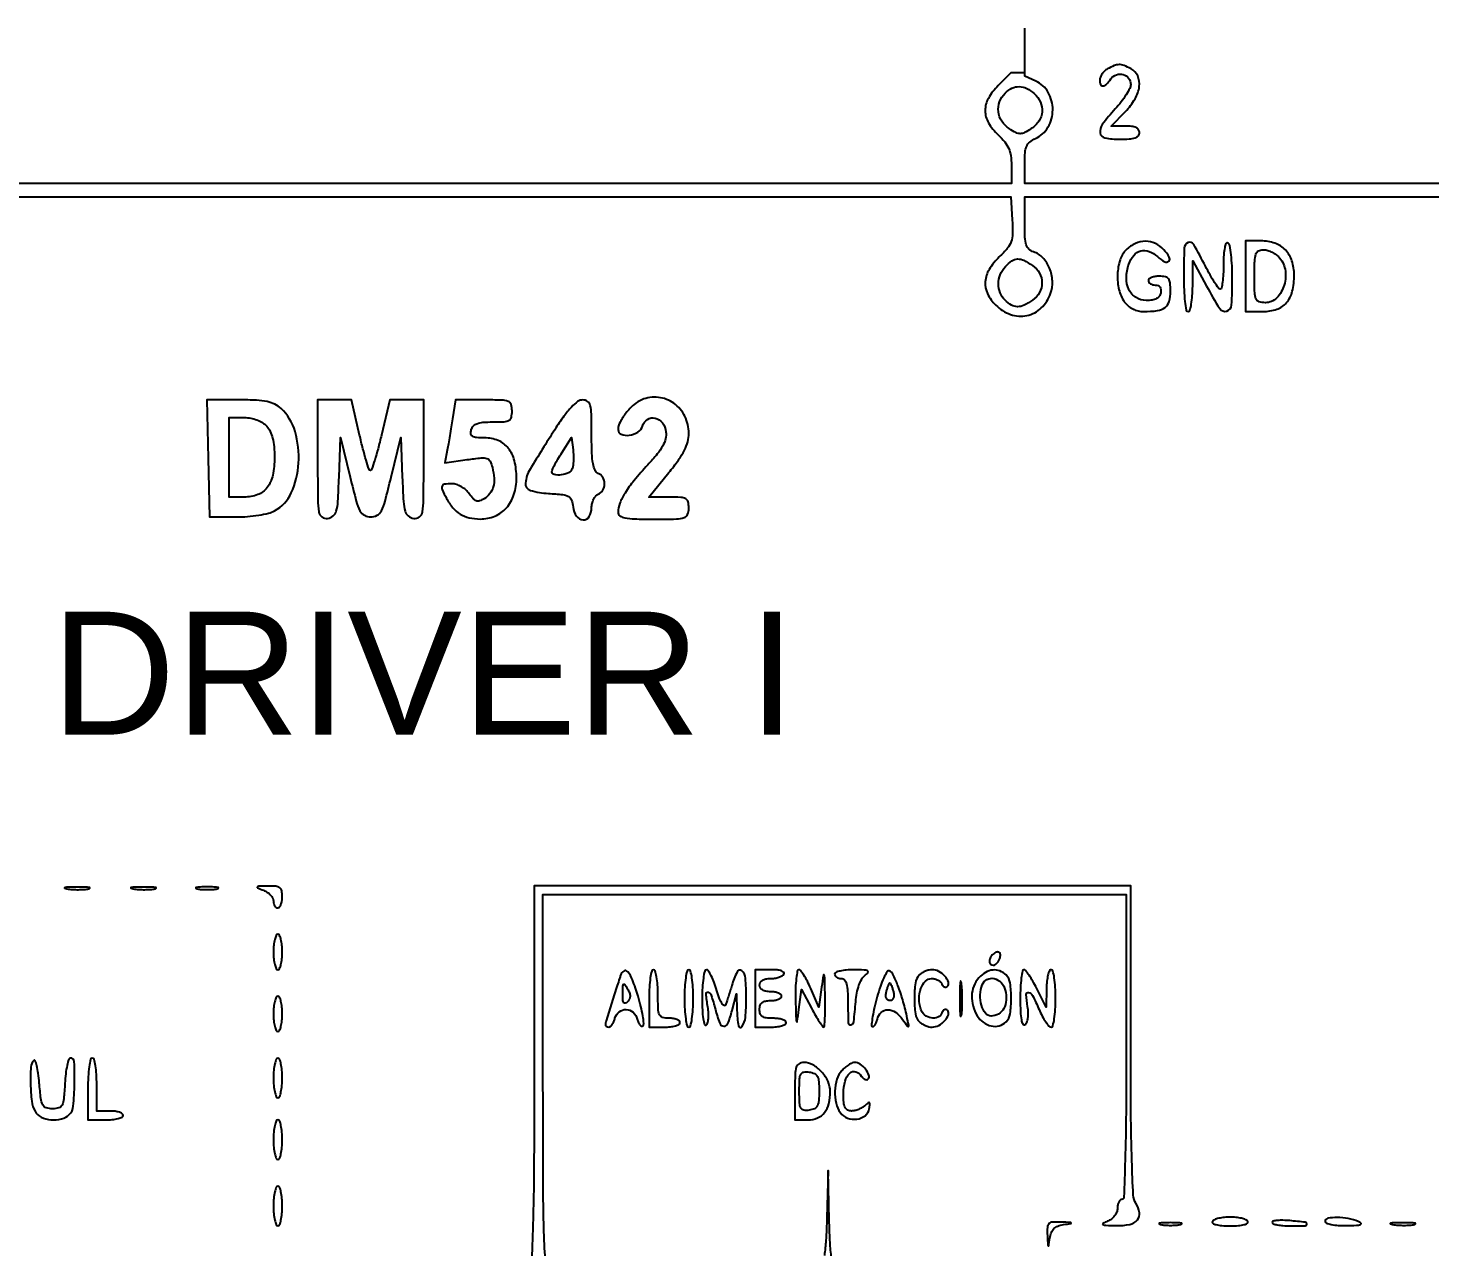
# Model space of a CAD drawing. Header units: millimetres. Extents: x 357084 to 357504, y 509210 to 509507.
# Drawn here: x 357134.33 to 357158.16, y 509457.92 to 509478.65 of the extents above; entities that cross this region are included whole.
import ezdxf

# ---------------------------------------------------------------- set-up
doc = ezdxf.new("R2010")
doc.units = ezdxf.units.MM
doc.styles.get("Standard").update_dxf_attribs({"font": 'arial.ttf'})

msp = doc.modelspace()

# ---------------------------------------------------------------- linework, layer by layer
for p, q in [((357151.27, 509477.891), (357151.27, 509478.648)), ((357151.04, 509477.891), (357151.27, 509477.891))]:
    msp.add_line(p, q)
for points in [[(357151.04, 509477.891), (357150.818, 509477.669, 0.066978), (357150.652, 509477.452, 0.1302), (357150.597, 509477.243, 0.133545), (357150.653, 509477.037, 0.072225), (357150.818, 509476.831, -0.033131), (357150.931, 509476.711, -0.069335), (357150.998, 509476.601, -0.069397), (357151.032, 509476.478, -0.033242), (357151.043, 509476.313), (357151.043, 509476.005), (357139.554, 509476.005), (357128.064, 509476.005)], [(357161.181, 509476.005), (357156.225, 509476.005), (357151.269, 509476.005), (357151.269, 509476.345, -0.019123), (357151.276, 509476.531, -0.083568), (357151.302, 509476.638, -0.121394), (357151.356, 509476.709, -0.062602), (357151.453, 509476.768, 0.155866), (357151.665, 509476.961, 0.130361), (357151.746, 509477.257, 0.131106), (357151.669, 509477.552, 0.158323), (357151.459, 509477.745), (357151.27, 509477.831), (357151.27, 509477.891)], [(357128.064, 509475.78), (357139.55, 509475.78), (357151.035, 509475.78), (357151.058, 509475.386, -0.018282), (357151.063, 509475.152, -0.080787), (357151.039, 509475.016, -0.090436), (357150.974, 509474.903, -0.026158), (357150.837, 509474.756, 0.063299), (357150.666, 509474.543, 0.120019), (357150.599, 509474.335, 0.131486), (357150.637, 509474.133, 0.084004), (357150.777, 509473.937, 0.113078), (357151.03, 509473.778, 0.136451), (357151.308, 509473.76, 0.139087), (357151.552, 509473.889, 0.11934), (357151.71, 509474.133, 0.095971), (357151.74, 509474.345, 0.085609), (357151.692, 509474.563, 0.090771), (357151.578, 509474.741, 0.128827), (357151.42, 509474.841, -0.112701), (357151.341, 509474.887, -0.130118), (357151.296, 509474.96, -0.063565), (357151.274, 509475.088, -0.010769), (357151.269, 509475.334), (357151.269, 509475.78), (357156.112, 509475.78), (357160.956, 509475.78)], [(357143.13, 509457.585, -0.008944), (357143.103, 509458.098, -0.007571), (357143.087, 509458.948, -0.001022), (357143.083, 509460.732), (357143.083, 509463.915), (357148.039, 509463.915), (357152.996, 509463.915), (357152.996, 509461.324, -0.001995), (357152.991, 509460.203, -0.00525), (357152.976, 509459.4, -0.001485), (357152.956, 509458.768, -0.404023), (357152.921, 509458.733, 0.193594), (357152.892, 509458.722, 0.087371), (357152.868, 509458.688, 0.06722), (357152.851, 509458.639, 0.047238), (357152.846, 509458.581, -0.093033), (357152.833, 509458.515, -0.070798), (357152.798, 509458.452, -0.06698), (357152.743, 509458.398, -0.066926), (357152.677, 509458.36, 0.02816), (357152.599, 509458.324, 0.613861), (357152.599, 509458.304, 0.103208), (357152.649, 509458.292, 0.004605), (357152.829, 509458.287, 0.053665), (357153.054, 509458.308, 0.165903), (357153.184, 509458.384, 0.223362), (357153.219, 509458.506, 0.098505), (357153.158, 509458.667, -0.128216), (357153.114, 509458.805, -0.004193), (357153.091, 509459.39, -0.005997), (357153.075, 509460.206, -0.001852), (357153.071, 509461.436), (357153.071, 509464.065), (357148.002, 509464.065), (357142.933, 509464.065), (357142.933, 509460.851, -0.001392), (357142.929, 509459.269, -0.005476), (357142.912, 509458.295, -0.004968), (357142.888, 509457.632, -0.097162)], [(357147.981, 509457.77, -0.014269), (357147.96, 509458.039, -0.007433), (357147.948, 509458.376), (357147.932, 509459.221), (357147.908, 509458.421, -0.00689), (357147.891, 509458.033, -0.022958), (357147.865, 509457.78, -0.033138)]]:
    msp.add_lwpolyline(points, format="xyb")
for points in [[(357152.677, 509477.952, 0.055942), (357152.626, 509477.914, 0.050884), (357152.584, 509477.866, 0.054217), (357152.555, 509477.813, 0.100292), (357152.545, 509477.766, 0.083831), (357152.559, 509477.687, 0.342828), (357152.597, 509477.662, 0.18138), (357152.655, 509477.69, 0.034233), (357152.733, 509477.782, -0.147038), (357152.827, 509477.854, -0.158345), (357152.943, 509477.858, -0.165931), (357153.035, 509477.795, -0.161471), (357153.071, 509477.687, -0.118689), (357153.055, 509477.622, -0.022847), (357152.994, 509477.514, -0.023163), (357152.909, 509477.392, -0.019542), (357152.808, 509477.272, 0.021853), (357152.588, 509477.006, 0.200601), (357152.551, 509476.863, 0.320917), (357152.632, 509476.779, 0.046052), (357152.883, 509476.756, 0.016668), (357153.046, 509476.762, 0.063857), (357153.146, 509476.781, 0.12648), (357153.201, 509476.816, 0.188641), (357153.221, 509476.869, 0.156845), (357153.205, 509476.918, 0.128116), (357153.162, 509476.954, 0.079908), (357153.089, 509476.975, 0.02997), (357152.981, 509476.981), (357152.741, 509476.981), (357152.981, 509477.229, 0.059425), (357153.144, 509477.443, 0.100981), (357153.217, 509477.654, 0.138599), (357153.19, 509477.832, 0.16608), (357153.076, 509477.955, 0.02898), (357152.957, 509478.01, 0.096286), (357152.873, 509478.026, 0.098711), (357152.79, 509478.008, 0.031359)], [(357151.432, 509477.533, -0.105264), (357151.536, 509477.389, -0.125679), (357151.564, 509477.223, -0.12476), (357151.509, 509477.064, -0.102837), (357151.381, 509476.937, -0.024542), (357151.266, 509476.869, -0.121059), (357151.193, 509476.851, -0.121059), (357151.121, 509476.869, -0.024542), (357151.006, 509476.937, -0.10464), (357150.881, 509477.063, -0.115118), (357150.823, 509477.224, -0.116628), (357150.843, 509477.393, -0.109496), (357150.936, 509477.539, -0.081006), (357151.053, 509477.624, -0.119245), (357151.176, 509477.652, -0.113189), (357151.303, 509477.621, -0.068122)], [(357152.996, 509474.879, 0.120889), (357152.89, 509474.704, 0.066738), (357152.847, 509474.457, 0.065138), (357152.871, 509474.2, 0.097419), (357152.962, 509473.994, 0.061584), (357153.026, 509473.924, 0.062001), (357153.105, 509473.871, 0.060882), (357153.196, 509473.838, 0.055769), (357153.294, 509473.827, 0.033276), (357153.525, 509473.843, 0.130673), (357153.656, 509473.897, 0.167029), (357153.724, 509474, 0.064085), (357153.747, 509474.173, 0.022931), (357153.74, 509474.315, 0.136666), (357153.714, 509474.384, 0.186049), (357153.661, 509474.418, 0.050044), (357153.559, 509474.428, 0.038131), (357153.487, 509474.423, 0.057076), (357153.426, 509474.406, 0.074992), (357153.385, 509474.382, 0.226478), (357153.371, 509474.353, 0.154938), (357153.38, 509474.324, 0.097747), (357153.406, 509474.3, 0.080104), (357153.444, 509474.284, 0.06169), (357153.489, 509474.278, -0.099527), (357153.536, 509474.269, -0.140654), (357153.569, 509474.242, -0.127566), (357153.584, 509474.2, -0.074582), (357153.582, 509474.147, -0.111601), (357153.557, 509474.088, -0.112544), (357153.509, 509474.047, -0.08406), (357153.436, 509474.023, -0.038078), (357153.334, 509474.015, -0.142285), (357153.161, 509474.065, -0.140962), (357153.041, 509474.201, -0.11665), (357152.997, 509474.403, -0.07991), (357153.039, 509474.634, -0.090525), (357153.124, 509474.782, -0.155666), (357153.243, 509474.857, -0.156745), (357153.383, 509474.849, -0.092121), (357153.527, 509474.761, 0.052207), (357153.65, 509474.671, 0.353643), (357153.718, 509474.682, 0.329288), (357153.726, 509474.754, 0.050343), (357153.634, 509474.878, 0.099172), (357153.49, 509474.985, 0.110223), (357153.322, 509475.023, 0.107314), (357153.15, 509474.985, 0.089865)], [(357153.972, 509474.434, 0.010478), (357153.977, 509474.191, 0.020296), (357153.993, 509473.998, 0.016788), (357154.016, 509473.853, 0.359532), (357154.047, 509473.827, 0.335314), (357154.077, 509473.85, 0.025001), (357154.101, 509473.954, 0.026666), (357154.118, 509474.094, 0.016354), (357154.124, 509474.259), (357154.126, 509474.691), (357154.36, 509474.259, 0.016804), (357154.583, 509473.879, 0.333865), (357154.702, 509473.834, 0.316124), (357154.784, 509473.936, 0.015908), (357154.798, 509474.386, 0.012539), (357154.793, 509474.604, 0.018327), (357154.776, 509474.794, 0.014001), (357154.753, 509474.948, 0.21256), (357154.723, 509474.991, 0.439638), (357154.692, 509474.983, 0.067066), (357154.668, 509474.914, 0.036506), (357154.652, 509474.793, 0.013434), (357154.648, 509474.62, -0.012677), (357154.644, 509474.461, -0.021172), (357154.631, 509474.327, -0.016728), (357154.614, 509474.224, -0.376088), (357154.592, 509474.207, -0.225384), (357154.561, 509474.224, -0.010577), (357154.495, 509474.323, -0.015714), (357154.419, 509474.449, -0.010475), (357154.341, 509474.597, 0.013236), (357154.141, 509474.968, 0.3841), (357154.047, 509474.999, 0.286192), (357153.981, 509474.903, 0.010039)], [(357155.023, 509474.428), (357155.023, 509473.827), (357155.319, 509473.827, 0.082629), (357155.553, 509473.866, 0.133735), (357155.719, 509473.979, 0.119478), (357155.817, 509474.171, 0.058463), (357155.849, 509474.445, 0.077548), (357155.811, 509474.689, 0.114918), (357155.701, 509474.875, 0.117665), (357155.522, 509474.989, 0.08396), (357155.286, 509475.029), (357155.023, 509475.029)], [(357155.581, 509474.761, -0.152978), (357155.694, 509474.546, -0.114266), (357155.68, 509474.277, -0.125547), (357155.554, 509474.059, -0.201234), (357155.359, 509473.978, -0.075608), (357155.253, 509473.994, -0.223398), (357155.2, 509474.042, -0.090289), (357155.178, 509474.147, -0.007401), (357155.174, 509474.428, -0.00868), (357155.178, 509474.685, -0.06918), (357155.198, 509474.802, -0.180483), (357155.242, 509474.857, -0.137241), (357155.318, 509474.879, -0.066533), (357155.382, 509474.87, -0.039086), (357155.455, 509474.844, -0.038394), (357155.525, 509474.806, -0.052522)], [(357151.402, 509474.612, -0.113622), (357151.521, 509474.48, -0.127494), (357151.563, 509474.315, -0.127494), (357151.521, 509474.151, -0.113622), (357151.402, 509474.019, -0.039632), (357151.258, 509473.935, -0.114228), (357151.146, 509473.909, -0.133388), (357151.044, 509473.937, -0.063235), (357150.936, 509474.02, -0.10024), (357150.852, 509474.148, -0.099518), (357150.823, 509474.298, -0.095846), (357150.855, 509474.453, -0.085798), (357150.942, 509474.591, -0.054337), (357151.051, 509474.688, -0.144416), (357151.148, 509474.721, -0.126875), (357151.256, 509474.698, -0.037671)], [(357137.392, 509471.33), (357137.413, 509470.335), (357137.872, 509470.336, 0.019728), (357138.061, 509470.343, 0.019149), (357138.252, 509470.366, 0.019464), (357138.417, 509470.399, 0.064447), (357138.521, 509470.438, 0.167319), (357138.804, 509470.743, 0.088437), (357138.928, 509471.25, 0.085272), (357138.87, 509471.788, 0.13683), (357138.631, 509472.179, 0.073799), (357138.525, 509472.252, 0.062926), (357138.396, 509472.296, 0.040049), (357138.213, 509472.319, 0.010971), (357137.923, 509472.325), (357137.372, 509472.325)], [(357139.253, 509471.306, 0.002097), (357139.256, 509470.63, 0.039976), (357139.275, 509470.42, 0.194335), (357139.327, 509470.336, 0.196445), (357139.422, 509470.311, 0.132229), (357139.517, 509470.352, 0.159425), (357139.57, 509470.432, 0.053578), (357139.597, 509470.595, 0.00479), (357139.617, 509471.011), (357139.643, 509471.687), (357139.806, 509471.011, 0.005545), (357139.909, 509470.605, 0.054065), (357139.973, 509470.44, 0.14754), (357140.047, 509470.363, 0.128016), (357140.154, 509470.335, 0.128016), (357140.262, 509470.363, 0.14754), (357140.336, 509470.44, 0.054065), (357140.399, 509470.605, 0.005545), (357140.502, 509471.011), (357140.666, 509471.687), (357140.692, 509471.011, 0.00479), (357140.712, 509470.595, 0.053578), (357140.739, 509470.432, 0.159425), (357140.792, 509470.352, 0.132229), (357140.887, 509470.311, 0.196445), (357140.982, 509470.336, 0.194335), (357141.034, 509470.42, 0.039976), (357141.053, 509470.63, 0.002097), (357141.056, 509471.306), (357141.056, 509472.325), (357140.768, 509472.325), (357140.481, 509472.325), (357140.337, 509471.725, -0.006675), (357140.279, 509471.494, -0.010815), (357140.223, 509471.3, -0.004721), (357140.171, 509471.14, -0.322552), (357140.149, 509471.124, -0.324993), (357140.127, 509471.14, -0.004761), (357140.077, 509471.3, -0.010873), (357140.023, 509471.494, -0.006705), (357139.967, 509471.725), (357139.829, 509472.325), (357139.541, 509472.325), (357139.253, 509472.325)], [(357141.546, 509472.006, -0.002298), (357141.525, 509471.868, -0.00176), (357141.5, 509471.718, -0.001779), (357141.476, 509471.577, -0.004214), (357141.457, 509471.473), (357141.416, 509471.258), (357141.796, 509471.31, -0.009528), (357142.033, 509471.338, -0.102082), (357142.128, 509471.328, -0.200968), (357142.183, 509471.282, -0.055867), (357142.223, 509471.174, -0.044191), (357142.252, 509470.994, -0.082913), (357142.238, 509470.847, -0.100211), (357142.18, 509470.732, -0.09244), (357142.081, 509470.644, -0.056662), (357142.005, 509470.609, -0.161712), (357141.947, 509470.609, -0.130658), (357141.894, 509470.645, -0.031892), (357141.828, 509470.73, 0.061463), (357141.77, 509470.796, 0.051524), (357141.695, 509470.85, 0.053011), (357141.612, 509470.886, 0.077825), (357141.535, 509470.899, 0.029401), (357141.408, 509470.891, 0.282708), (357141.367, 509470.859, 0.19754), (357141.37, 509470.799, 0.015108), (357141.443, 509470.65, 0.052695), (357141.55, 509470.492, 0.081022), (357141.675, 509470.384, 0.081287), (357141.828, 509470.322, 0.053389), (357142.016, 509470.3, 0.10097), (357142.265, 509470.349, 0.114413), (357142.463, 509470.49, 0.105535), (357142.589, 509470.714, 0.075562), (357142.633, 509471, 0.059167), (357142.598, 509471.292, 0.109691), (357142.493, 509471.505, 0.127832), (357142.322, 509471.634, 0.097511), (357142.09, 509471.68, -0.018183), (357141.952, 509471.685, -0.117006), (357141.885, 509471.706, -0.233249), (357141.859, 509471.746, -0.093102), (357141.864, 509471.815, -0.121959), (357141.899, 509471.88, -0.119178), (357141.961, 509471.921, -0.070017), (357142.063, 509471.944, -0.018875), (357142.228, 509471.95, 0.013387), (357142.423, 509471.955, 0.11672), (357142.506, 509471.979, 0.20847), (357142.545, 509472.032, 0.057656), (357142.557, 509472.138, 0.07702), (357142.541, 509472.246, 0.226657), (357142.491, 509472.299, 0.086634), (357142.381, 509472.321, 0.006522), (357142.076, 509472.325), (357141.594, 509472.325)], [(357143.283, 509471.819, 0.005991), (357142.863, 509471.146, 0.112609), (357142.785, 509470.911, 0.359649), (357142.868, 509470.787, 0.057485), (357143.177, 509470.734, -0.011259), (357143.415, 509470.714, -0.100087), (357143.516, 509470.683, -0.183206), (357143.567, 509470.623, -0.057535), (357143.595, 509470.504, 0.120203), (357143.652, 509470.349, 0.235597), (357143.764, 509470.286, 0.275454), (357143.868, 509470.34, 0.137826), (357143.909, 509470.488, -0.055002), (357143.918, 509470.564, -0.057561), (357143.942, 509470.635, -0.06413), (357143.979, 509470.691, -0.125259), (357144.022, 509470.721, 0.17019), (357144.101, 509470.789, 0.133304), (357144.131, 509470.899, 0.133304), (357144.101, 509471.009, 0.17019), (357144.022, 509471.076, -0.196231), (357143.967, 509471.128, -0.064281), (357143.933, 509471.237, -0.034962), (357143.914, 509471.418, -0.008188), (357143.909, 509471.722, 0.005304), (357143.905, 509472.085, 0.055961), (357143.886, 509472.232, 0.177311), (357143.84, 509472.299, 0.157283), (357143.758, 509472.325, 0.159378), (357143.672, 509472.297, 0.046318), (357143.566, 509472.203, 0.033041), (357143.439, 509472.048, 0.012864)], [(357144.762, 509472.328, 0.08298), (357144.629, 509472.244, 0.044227), (357144.494, 509472.103, 0.044258), (357144.392, 509471.947, 0.124068), (357144.36, 509471.821, 0.30464), (357144.413, 509471.741, 0.132904), (357144.547, 509471.724, 0.103218), (357144.695, 509471.778, 0.179774), (357144.774, 509471.879, -0.169142), (357144.86, 509471.994, -0.210765), (357144.99, 509472.017, -0.177059), (357145.112, 509471.936, -0.130085), (357145.172, 509471.783, -0.086391), (357145.165, 509471.665, -0.067944), (357145.119, 509471.545, -0.046026), (357145.025, 509471.406, -0.015482), (357144.863, 509471.22, 0.013723), (357144.63, 509470.954, 0.033281), (357144.477, 509470.742, 0.046002), (357144.388, 509470.567, 0.094125), (357144.36, 509470.415, 0.243751), (357144.39, 509470.356, 0.105683), (357144.474, 509470.32, 0.041637), (357144.639, 509470.302, 0.006706), (357144.961, 509470.298, 0.004478), (357145.352, 509470.301, 0.071364), (357145.482, 509470.323, 0.227396), (357145.541, 509470.377, 0.093656), (357145.561, 509470.486, 0.058762), (357145.549, 509470.591, 0.210531), (357145.509, 509470.644, 0.114365), (357145.424, 509470.668, 0.012634), (357145.222, 509470.673), (357144.884, 509470.673), (357145.222, 509471.089, 0.015495), (357145.384, 509471.301, 0.037994), (357145.486, 509471.469, 0.051219), (357145.542, 509471.615, 0.066336), (357145.561, 509471.757, 0.1141), (357145.494, 509472.047, 0.124673), (357145.308, 509472.267, 0.128652), (357145.044, 509472.368, 0.125809)], [(357138.387, 509471.878, -0.074037), (357138.446, 509471.79, -0.048467), (357138.487, 509471.674, -0.03942), (357138.512, 509471.528, -0.022163), (357138.52, 509471.349, -0.048624), (357138.49, 509471.043, -0.115191), (357138.396, 509470.835, -0.141013), (357138.234, 509470.715, -0.089577), (357138.003, 509470.673), (357137.751, 509470.673), (357137.751, 509471.349), (357137.751, 509472.025), (357138.003, 509472.025, -0.044361), (357138.115, 509472.015, -0.047018), (357138.222, 509471.985, -0.049954), (357138.315, 509471.939, -0.067683)], [(357143.579, 509471.155, -0.195608), (357143.517, 509471.088, -0.07215), (357143.391, 509471.051, -0.086782), (357143.275, 509471.055, -0.357436), (357143.234, 509471.105, -0.110892), (357143.242, 509471.14, -0.009191), (357143.283, 509471.222, -0.011923), (357143.337, 509471.32, -0.008912), (357143.401, 509471.424), (357143.568, 509471.687), (357143.594, 509471.474, -0.021874), (357143.601, 509471.385, -0.020005), (357143.6, 509471.293, -0.020466), (357143.593, 509471.21, -0.05944)], [(357138.333, 509463.988, -0.05432), (357138.398, 509463.953, -0.056546), (357138.453, 509463.906, -0.062859), (357138.49, 509463.854, -0.124258), (357138.502, 509463.805, 0.063424), (357138.508, 509463.761, 0.081398), (357138.524, 509463.723, 0.098417), (357138.549, 509463.698, 0.151176), (357138.577, 509463.689, 0.226478), (357138.606, 509463.703, 0.074992), (357138.63, 509463.745, 0.057076), (357138.647, 509463.805, 0.038131), (357138.652, 509463.877, 0.047982), (357138.643, 509463.979, 0.186024), (357138.61, 509464.031, 0.14218), (357138.544, 509464.056, 0.024478), (357138.408, 509464.06, 0.003296), (357138.256, 509464.056, 0.186193), (357138.23, 509464.045, 0.532672), (357138.233, 509464.03, 0.008153)], [(357134.993, 509464.011, 0.022548), (357135.084, 509464.001, 0.015659), (357135.189, 509463.998, 0.015827), (357135.289, 509464.002, 0.031163), (357135.368, 509464.012, 0.248898), (357135.383, 509464.024, 0.49082), (357135.376, 509464.035, 0.030832), (357135.296, 509464.042, 0.00738), (357135.161, 509464.043, 0.006817), (357135.026, 509464.041, 0.040183), (357134.956, 509464.034, 0.720633), (357134.955, 509464.023, 0.075924)], [(357136.119, 509464.011, 0.022548), (357136.211, 509464.001, 0.015659), (357136.315, 509463.998, 0.015827), (357136.415, 509464.002, 0.031163), (357136.495, 509464.012, 0.248898), (357136.509, 509464.024, 0.49082), (357136.503, 509464.035, 0.030832), (357136.422, 509464.042, 0.00738), (357136.287, 509464.043, 0.006817), (357136.153, 509464.041, 0.040183), (357136.083, 509464.034, 0.720633), (357136.081, 509464.023, 0.075924)], [(357137.207, 509464.012, 0.029693), (357137.284, 509464.002, 0.017887), (357137.376, 509463.999, 0.017887), (357137.468, 509464.002, 0.029693), (357137.545, 509464.012, 0.142433), (357137.568, 509464.024, 0.611425), (357137.565, 509464.035, 0.039503), (357137.497, 509464.043, 0.008087), (357137.376, 509464.045, 0.008087), (357137.255, 509464.043, 0.039503), (357137.187, 509464.035, 0.611425), (357137.184, 509464.024, 0.142433)], [(357138.502, 509462.939, 0.023598), (357138.508, 509462.823, 0.037669), (357138.524, 509462.726, 0.04382), (357138.548, 509462.657, 0.295869), (357138.577, 509462.638, 0.295869), (357138.606, 509462.657, 0.04382), (357138.63, 509462.726, 0.037669), (357138.647, 509462.823, 0.023598), (357138.652, 509462.939, 0.023598), (357138.647, 509463.054, 0.037669), (357138.63, 509463.151, 0.04382), (357138.606, 509463.22, 0.295869), (357138.577, 509463.239, 0.295869), (357138.548, 509463.22, 0.04382), (357138.524, 509463.151, 0.037669), (357138.508, 509463.054, 0.023598)], [(357150.718, 509462.888, 0.091378), (357150.68, 509462.833, 0.130128), (357150.67, 509462.774, 0.180985), (357150.691, 509462.731, 0.191777), (357150.735, 509462.713, 0.13875), (357150.764, 509462.721, 0.061199), (357150.795, 509462.746, 0.053891), (357150.824, 509462.783, 0.048303), (357150.845, 509462.826, 0.096999), (357150.857, 509462.895, 0.280386), (357150.832, 509462.934, 0.235886), (357150.781, 509462.934, 0.0791)], [(357144.401, 509462.544, -0.002418), (357144.384, 509462.488, -0.000326), (357144.346, 509462.369, -0.000376), (357144.301, 509462.229, -0.000317), (357144.254, 509462.08, 0.001596), (357144.16, 509461.787, 0.044912), (357144.143, 509461.708, 0.278017), (357144.158, 509461.676, 0.154065), (357144.201, 509461.662, 0.181596), (357144.229, 509461.673, 0.059916), (357144.259, 509461.706, 0.050447), (357144.286, 509461.755, 0.038887), (357144.306, 509461.812, -0.160335), (357144.377, 509461.922, -0.181942), (357144.496, 509461.961, -0.173531), (357144.615, 509461.913, -0.147796), (357144.686, 509461.797, 0.036107), (357144.706, 509461.737, 0.075891), (357144.732, 509461.695, 0.142813), (357144.758, 509461.678, 0.27828), (357144.782, 509461.683, 0.226606), (357144.796, 509461.725, 0.014829), (357144.779, 509461.853, 0.019195), (357144.746, 509462.01, 0.012987), (357144.698, 509462.187, 0.016073), (357144.604, 509462.464, 0.083819), (357144.524, 509462.603, 0.366226), (357144.457, 509462.615, 0.188974)], [(357144.885, 509462.15), (357144.885, 509461.662), (357145.148, 509461.662, 0.027026), (357145.249, 509461.667, 0.042582), (357145.334, 509461.684, 0.052312), (357145.394, 509461.708, 0.277684), (357145.411, 509461.737, 0.226478), (357145.397, 509461.766, 0.074992), (357145.356, 509461.79, 0.057076), (357145.295, 509461.807, 0.038131), (357145.223, 509461.812, -0.067911), (357145.116, 509461.827, -0.221767), (357145.063, 509461.872, -0.098356), (357145.04, 509461.97, -0.008616), (357145.036, 509462.225, 0.017105), (357145.03, 509462.383, 0.027868), (357145.014, 509462.517, 0.026982), (357144.99, 509462.616, 0.332234), (357144.961, 509462.638, 0.345347), (357144.93, 509462.615, 0.022017), (357144.907, 509462.497, 0.024301), (357144.891, 509462.341, 0.013867)], [(357145.486, 509462.15, 0.013867), (357145.491, 509461.96, 0.024301), (357145.508, 509461.803, 0.022017), (357145.531, 509461.685, 0.345347), (357145.561, 509461.662, 0.345347), (357145.591, 509461.685, 0.022017), (357145.615, 509461.803, 0.024301), (357145.631, 509461.96, 0.013867), (357145.636, 509462.15, 0.013867), (357145.631, 509462.341, 0.024301), (357145.615, 509462.497, 0.022017), (357145.591, 509462.615, 0.345347), (357145.561, 509462.638, 0.345347), (357145.531, 509462.615, 0.022017), (357145.508, 509462.497, 0.024301), (357145.491, 509462.341, 0.013867)], [(357145.787, 509462.146, 0.012165), (357145.791, 509461.952, 0.026571), (357145.806, 509461.804, 0.033923), (357145.828, 509461.707, 0.493524), (357145.857, 509461.696, 0.194891), (357145.881, 509461.73, 0.039173), (357145.894, 509461.804, 0.036053), (357145.896, 509461.898, 0.026863), (357145.884, 509462.001, -0.015091), (357145.855, 509462.226, -0.535895), (357145.889, 509462.254, -0.245823), (357145.941, 509462.203, -0.011776), (357146.012, 509461.962, 0.022751), (357146.086, 509461.728, 0.295974), (357146.156, 509461.676, 0.329916), (357146.225, 509461.721, 0.025567), (357146.297, 509461.944), (357146.372, 509462.225), (357146.38, 509461.944, 0.035187), (357146.405, 509461.683, 0.660453), (357146.464, 509461.669, 0.138594), (357146.523, 509461.826, 0.021935), (357146.538, 509462.156, 0.019322), (357146.524, 509462.495, 0.196321), (357146.462, 509462.619, 0.494513), (357146.383, 509462.603, 0.039314), (357146.292, 509462.371, -0.001941), (357146.264, 509462.278, -0.001727), (357146.233, 509462.182, -0.001733), (357146.205, 509462.095, -0.005351), (357146.186, 509462.037, -0.440264), (357146.161, 509462.027, -0.152233), (357146.127, 509462.056, -0.046844), (357146.085, 509462.145, -0.015526), (357146.039, 509462.281, 0.017548), (357145.993, 509462.418, 0.026342), (357145.942, 509462.533, 0.024345), (357145.894, 509462.619, 0.257098), (357145.859, 509462.638, 0.350381), (357145.831, 509462.615, 0.018991), (357145.808, 509462.493, 0.022811), (357145.792, 509462.334, 0.013891)], [(357146.688, 509462.15), (357146.688, 509461.662), (357146.951, 509461.662, 0.027026), (357147.051, 509461.667, 0.042582), (357147.136, 509461.684, 0.052312), (357147.196, 509461.708, 0.277684), (357147.213, 509461.737, 0.254951), (357147.198, 509461.766, 0.06271), (357147.147, 509461.79, 0.048861), (357147.074, 509461.807, 0.031626), (357146.988, 509461.812, -0.030703), (357146.875, 509461.819, -0.116834), (357146.81, 509461.843, -0.166173), (357146.775, 509461.889, -0.081208), (357146.763, 509461.962, -0.07578), (357146.774, 509462.033, -0.149477), (357146.805, 509462.079, -0.124434), (357146.862, 509462.104, -0.044917), (357146.951, 509462.112, 0.038131), (357147.022, 509462.118, 0.057076), (357147.083, 509462.135, 0.074992), (357147.125, 509462.159, 0.226478), (357147.138, 509462.188, 0.226478), (357147.125, 509462.216, 0.074992), (357147.083, 509462.241, 0.057076), (357147.022, 509462.257, 0.038131), (357146.951, 509462.263, -0.04716), (357146.872, 509462.27, -0.088208), (357146.813, 509462.293, -0.118484), (357146.776, 509462.329, -0.140575), (357146.763, 509462.375, -0.1393), (357146.776, 509462.422, -0.117066), (357146.812, 509462.458, -0.088683), (357146.87, 509462.48, -0.049343), (357146.946, 509462.488, 0.037634), (357147.02, 509462.493, 0.041396), (357147.089, 509462.51, 0.045439), (357147.145, 509462.534, 0.130646), (357147.176, 509462.563, 0.336396), (357147.173, 509462.593, 0.125298), (357147.135, 509462.617, 0.059005), (357147.061, 509462.633, 0.023007), (357146.955, 509462.638), (357146.688, 509462.638)], [(357147.375, 509462.131, 0.00093), (357147.383, 509461.806, 0.07576), (357147.392, 509461.756, 0.785879), (357147.403, 509461.757, 0.003179), (357147.432, 509461.962), (357147.479, 509462.3), (357147.648, 509461.981, 0.008237), (357147.715, 509461.859, 0.012755), (357147.778, 509461.756, 0.007033), (357147.833, 509461.672, 0.247671), (357147.853, 509461.662, 0.394374), (357147.867, 509461.675, 0.004859), (357147.875, 509461.811, 0.011096), (357147.88, 509461.974, 0.00666), (357147.878, 509462.169, 0.000893), (357147.87, 509462.499, 0.078706), (357147.861, 509462.548, 0.778894), (357147.849, 509462.547, 0.003033), (357147.818, 509462.338), (357147.77, 509462), (357147.634, 509462.319, 0.016589), (357147.577, 509462.441, 0.024293), (357147.518, 509462.544, 0.021622), (357147.464, 509462.622, 0.233528), (357147.431, 509462.638, 0.364653), (357147.405, 509462.616, 0.015688), (357147.387, 509462.489, 0.020512), (357147.375, 509462.326, 0.012397)], [(357148.039, 509462.563, 0.148195), (357148.048, 509462.534, 0.098894), (357148.073, 509462.51, 0.082425), (357148.109, 509462.494, 0.064853), (357148.152, 509462.488, -0.215034), (357148.206, 509462.464, -0.116723), (357148.241, 509462.398, -0.053167), (357148.26, 509462.276, -0.011576), (357148.265, 509462.062, 0.009117), (357148.271, 509461.734, 0.468008), (357148.315, 509461.699, 0.319587), (357148.364, 509461.753, 0.008321), (357148.398, 509462.092, -0.026408), (357148.418, 509462.241, -0.036098), (357148.453, 509462.373, -0.041498), (357148.499, 509462.476, -0.105683), (357148.552, 509462.538, 0.059628), (357148.605, 509462.589, 0.478963), (357148.599, 509462.617, 0.108361), (357148.539, 509462.632, 0.00681), (357148.359, 509462.636, 0.022194), (357148.236, 509462.631, 0.035693), (357148.133, 509462.615, 0.040441), (357148.059, 509462.592, 0.305269)], [(357148.763, 509462.18, 0.010432), (357148.717, 509462, 0.015733), (357148.685, 509461.841, 0.010496), (357148.666, 509461.71, 0.231491), (357148.678, 509461.674, 0.333342), (357148.698, 509461.672, 0.113327), (357148.721, 509461.692, 0.060976), (357148.745, 509461.736, 0.029609), (357148.765, 509461.797, -0.137923), (357148.832, 509461.912, -0.196062), (357148.942, 509461.956, -0.153926), (357149.073, 509461.914, -0.082632), (357149.194, 509461.793, 0.002781), (357149.279, 509461.676, 0.421946), (357149.293, 509461.674, 0.286343), (357149.3, 509461.692, 0.002034), (357149.266, 509461.85, 0.017143), (357149.197, 509462.125, 0.022872), (357149.114, 509462.369, 0.019782), (357149.03, 509462.561, 0.201957), (357148.966, 509462.617, 0.35459), (357148.93, 509462.604, 0.023508), (357148.875, 509462.499, 0.025621), (357148.817, 509462.355, 0.015466)], [(357149.481, 509462.548, 0.161292), (357149.413, 509462.412, 0.036451), (357149.394, 509462.15, 0.036451), (357149.413, 509461.888, 0.161292), (357149.481, 509461.752, 0.058676), (357149.525, 509461.718, 0.038987), (357149.582, 509461.688, 0.039045), (357149.643, 509461.668, 0.059819), (357149.697, 509461.662, 0.128531), (357149.808, 509461.691, 0.080699), (357149.914, 509461.775, 0.099553), (357149.972, 509461.873, 0.298807), (357149.955, 509461.945, 0.131406), (357149.93, 509461.959, 0.15914), (357149.904, 509461.956, 0.130241), (357149.88, 509461.938, 0.076562), (357149.863, 509461.906, -0.202024), (357149.794, 509461.831, -0.151124), (357149.682, 509461.817, -0.130617), (357149.569, 509461.868, -0.144593), (357149.502, 509461.968, -0.077565), (357149.475, 509462.146, -0.084882), (357149.505, 509462.319, -0.106046), (357149.581, 509462.443, -0.204576), (357149.687, 509462.488, -0.06117), (357149.744, 509462.481, -0.06146), (357149.797, 509462.46, -0.067454), (357149.839, 509462.43, -0.117653), (357149.863, 509462.394, 0.076562), (357149.88, 509462.362, 0.130241), (357149.904, 509462.344, 0.15914), (357149.93, 509462.341, 0.131406), (357149.955, 509462.355, 0.298807), (357149.972, 509462.427, 0.099553), (357149.914, 509462.525, 0.080699), (357149.808, 509462.609, 0.128531), (357149.697, 509462.638, 0.059819), (357149.643, 509462.632, 0.039045), (357149.582, 509462.612, 0.038987), (357149.525, 509462.583, 0.058676)], [(357150.492, 509462.501, 0.180069), (357150.37, 509462.196, 0.144806), (357150.463, 509461.854, 0.197498), (357150.701, 509461.681, 0.261727), (357150.953, 509461.752, 0.161292), (357151.022, 509461.888, 0.036451), (357151.041, 509462.15, 0.036451), (357151.022, 509462.412, 0.161292), (357150.953, 509462.548, 0.105388), (357150.847, 509462.617, 0.117375), (357150.727, 509462.632, 0.107241), (357150.604, 509462.592, 0.076635)], [(357151.193, 509462.146, 0.009663), (357151.198, 509461.922, 0.037063), (357151.213, 509461.783, 0.087195), (357151.24, 509461.714, 0.419742), (357151.277, 509461.705, 0.16719), (357151.308, 509461.742, 0.054253), (357151.325, 509461.813, 0.044794), (357151.33, 509461.905, 0.029912), (357151.319, 509462.009, -0.023621), (357151.295, 509462.217, -0.506376), (357151.336, 509462.251, -0.220519), (357151.403, 509462.198, -0.014015), (357151.513, 509461.962, 0.019725), (357151.569, 509461.847, 0.028052), (357151.627, 509461.75, 0.02725), (357151.682, 509461.679, 0.218882), (357151.719, 509461.662, 0.344824), (357151.749, 509461.686, 0.022372), (357151.773, 509461.802, 0.024454), (357151.789, 509461.959, 0.013826), (357151.794, 509462.15, 0.013867), (357151.789, 509462.341, 0.024301), (357151.773, 509462.497, 0.022017), (357151.749, 509462.615, 0.345347), (357151.719, 509462.638, 0.300322), (357151.69, 509462.619, 0.039749), (357151.665, 509462.544, 0.035407), (357151.647, 509462.441, 0.022182), (357151.639, 509462.319), (357151.635, 509462), (357151.474, 509462.319, 0.014092), (357151.409, 509462.441, 0.020744), (357151.343, 509462.544, 0.016822), (357151.285, 509462.623, 0.228523), (357151.254, 509462.638, 0.363556), (357151.23, 509462.618, 0.013545), (357151.211, 509462.493, 0.018965), (357151.198, 509462.334, 0.011492)], [(357144.518, 509462.09, -0.113627), (357144.48, 509462.067, -0.358555), (357144.454, 509462.076, -0.117828), (357144.44, 509462.125, -0.016922), (357144.437, 509462.229, -0.006175), (357144.44, 509462.359, -0.18983), (357144.453, 509462.389, -0.471567), (357144.473, 509462.387, -0.016776), (357144.52, 509462.312, -0.04153), (357144.553, 509462.243, -0.092968), (357144.563, 509462.186, -0.112876), (357144.551, 509462.136, -0.081552)], [(357149.037, 509462.263, -0.048265), (357149.048, 509462.2, -0.11018), (357149.04, 509462.152, -0.159863), (357149.016, 509462.123, -0.141083), (357148.978, 509462.112, -0.141083), (357148.94, 509462.123, -0.159863), (357148.916, 509462.152, -0.11018), (357148.909, 509462.2, -0.048265), (357148.919, 509462.263, -0.011694), (357148.935, 509462.32, -0.018384), (357148.952, 509462.369, -0.012941), (357148.969, 509462.407, -0.293778), (357148.978, 509462.413, -0.293778), (357148.988, 509462.407, -0.012941), (357149.004, 509462.369, -0.018384), (357149.021, 509462.32, -0.011694)], [(357150.167, 509462.15, 0.004873), (357150.168, 509461.961, 0.021409), (357150.175, 509461.85, 0.613017), (357150.185, 509461.846, 0.180442), (357150.196, 509461.867, 0.02012), (357150.206, 509461.98, 0.010546), (357150.209, 509462.121, 0.010474), (357150.206, 509462.266, 0.015806), (357150.197, 509462.392, 0.062969), (357150.186, 509462.439, 0.78507), (357150.176, 509462.438, 0.026082), (357150.169, 509462.338, 0.004587)], [(357150.94, 509462.289, -0.077355), (357150.956, 509462.121, -0.111172), (357150.914, 509461.979, -0.132117), (357150.823, 509461.884, -0.135724), (357150.697, 509461.85, -0.236597), (357150.602, 509461.897, -0.091944), (357150.535, 509462.033, -0.075928), (357150.513, 509462.212, -0.084708), (357150.547, 509462.382, -0.183816), (357150.628, 509462.472, -0.179316), (357150.75, 509462.487, -0.148277), (357150.87, 509462.418, -0.126567)], [(357138.502, 509461.887, 0.023598), (357138.508, 509461.772, 0.037669), (357138.524, 509461.675, 0.04382), (357138.548, 509461.606, 0.295869), (357138.577, 509461.587, 0.295869), (357138.606, 509461.606, 0.04382), (357138.63, 509461.675, 0.037669), (357138.647, 509461.772, 0.023598), (357138.652, 509461.887, 0.023598), (357138.647, 509462.002, 0.037669), (357138.63, 509462.099, 0.04382), (357138.606, 509462.169, 0.295869), (357138.577, 509462.188, 0.295869), (357138.548, 509462.169, 0.04382), (357138.524, 509462.099, 0.037669), (357138.508, 509462.002, 0.023598)], [(357134.428, 509461.093, 0.182834), (357134.379, 509460.981, 0.020007), (357134.374, 509460.693, 0.024097), (357134.395, 509460.402, 0.09282), (357134.45, 509460.23, 0.16151), (357134.552, 509460.133, 0.086366), (357134.721, 509460.087, 0.083939), (357134.901, 509460.1, 0.137026), (357135.033, 509460.175, 0.175066), (357135.1, 509460.318, 0.018161), (357135.121, 509460.695, 0.014806), (357135.117, 509461.073, 0.402634), (357135.052, 509461.136, 0.327985), (357135.023, 509461.115, 0.022258), (357134.995, 509461.009, 0.025011), (357134.972, 509460.87, 0.015483), (357134.958, 509460.704, -0.008709), (357134.939, 509460.441, -0.091807), (357134.911, 509460.337, -0.207966), (357134.854, 509460.289, -0.074507), (357134.748, 509460.273, -0.078076), (357134.641, 509460.289, -0.198766), (357134.583, 509460.339, -0.088533), (357134.55, 509460.446, -0.008931), (357134.522, 509460.711, 0.013038), (357134.504, 509460.876, 0.025909), (357134.479, 509461.005, 0.033726), (357134.453, 509461.088, 0.542111)], [(357135.348, 509460.611), (357135.348, 509460.085), (357135.649, 509460.085, 0.023598), (357135.764, 509460.09, 0.037669), (357135.861, 509460.107, 0.04382), (357135.93, 509460.131, 0.295869), (357135.949, 509460.16, 0.254951), (357135.933, 509460.189, 0.06271), (357135.883, 509460.213, 0.048861), (357135.81, 509460.23, 0.031626), (357135.724, 509460.235), (357135.498, 509460.235), (357135.498, 509460.686, 0.015416), (357135.493, 509460.86, 0.025878), (357135.477, 509461.005, 0.024068), (357135.453, 509461.113, 0.339565), (357135.423, 509461.136, 0.350432), (357135.393, 509461.112, 0.020168), (357135.37, 509460.986, 0.022889), (357135.354, 509460.818, 0.01259)], [(357138.502, 509460.798, 0.020945), (357138.508, 509460.669, 0.033738), (357138.524, 509460.56, 0.036969), (357138.548, 509460.48, 0.31052), (357138.577, 509460.46, 0.31052), (357138.607, 509460.48, 0.036969), (357138.63, 509460.56, 0.033738), (357138.647, 509460.669, 0.020945), (357138.652, 509460.798, 0.020945), (357138.647, 509460.928, 0.033738), (357138.63, 509461.037, 0.036969), (357138.607, 509461.116, 0.31052), (357138.577, 509461.136, 0.31052), (357138.548, 509461.116, 0.036969), (357138.524, 509461.037, 0.033738), (357138.508, 509460.928, 0.020945)], [(357147.364, 509460.573), (357147.364, 509460.085), (357147.586, 509460.085, 0.098828), (357147.748, 509460.117, 0.128894), (357147.868, 509460.208, 0.109081), (357147.94, 509460.36, 0.057415), (357147.964, 509460.568, 0.109512), (357147.927, 509460.737, 0.07617), (357147.818, 509460.901, 0.07819), (357147.668, 509461.02, 0.130296), (357147.514, 509461.061, 0.134481), (357147.434, 509461.039, 0.186514), (357147.388, 509460.981, 0.067313), (357147.368, 509460.859, 0.007414)], [(357148.164, 509460.924, 0.10887), (357148.078, 509460.774, 0.066438), (357148.044, 509460.572, 0.065894), (357148.063, 509460.367, 0.101498), (357148.138, 509460.205, 0.147644), (357148.258, 509460.114, 0.12327), (357148.418, 509460.097, 0.133458), (357148.558, 509460.156, 0.183469), (357148.628, 509460.273, 0.014458), (357148.64, 509460.352, 0.259658), (357148.63, 509460.375, 0.352769), (357148.609, 509460.375, 0.020983), (357148.557, 509460.329, -0.057941), (357148.51, 509460.293, -0.037969), (357148.449, 509460.263, -0.037973), (357148.384, 509460.242, -0.058013), (357148.325, 509460.235, -0.121724), (357148.258, 509460.251, -0.168145), (357148.217, 509460.296, -0.087194), (357148.195, 509460.382, -0.018012), (357148.19, 509460.538, -0.063625), (357148.216, 509460.743, -0.138511), (357148.295, 509460.879, -0.268321), (357148.397, 509460.904, -0.185778), (357148.493, 509460.83, 0.059049), (357148.522, 509460.795, 0.093111), (357148.554, 509460.773, 0.126234), (357148.584, 509460.768, 0.175017), (357148.609, 509460.78, 0.298571), (357148.623, 509460.846, 0.077444), (357148.565, 509460.946, 0.069356), (357148.472, 509461.032, 0.153559), (357148.38, 509461.061, 0.105766), (357148.336, 509461.052, 0.036174), (357148.278, 509461.021, 0.03405), (357148.218, 509460.976, 0.033252)], [(357147.777, 509460.573, -0.019116), (357147.77, 509460.409, -0.101285), (357147.746, 509460.323, -0.164128), (357147.696, 509460.275, -0.074836), (357147.608, 509460.249, -0.071445), (357147.514, 509460.249, -0.241106), (357147.465, 509460.283, -0.10971), (357147.443, 509460.366, -0.010782), (357147.439, 509460.573, -0.010782), (357147.443, 509460.78, -0.10971), (357147.465, 509460.863, -0.241106), (357147.514, 509460.897, -0.071445), (357147.608, 509460.897, -0.074836), (357147.696, 509460.871, -0.164128), (357147.746, 509460.823, -0.101285), (357147.77, 509460.737, -0.019116)], [(357138.502, 509459.747, 0.020945), (357138.508, 509459.617, 0.033738), (357138.524, 509459.508, 0.036969), (357138.548, 509459.429, 0.31052), (357138.577, 509459.409, 0.31052), (357138.607, 509459.429, 0.036969), (357138.63, 509459.508, 0.033738), (357138.647, 509459.617, 0.020945), (357138.652, 509459.747, 0.020945), (357138.647, 509459.876, 0.033738), (357138.63, 509459.986, 0.036969), (357138.607, 509460.065, 0.31052), (357138.577, 509460.085, 0.31052), (357138.548, 509460.065, 0.036969), (357138.524, 509459.986, 0.033738), (357138.508, 509459.876, 0.020945)], [(357138.502, 509458.621, 0.020945), (357138.508, 509458.491, 0.033738), (357138.524, 509458.382, 0.036969), (357138.548, 509458.303, 0.31052), (357138.577, 509458.283, 0.31052), (357138.607, 509458.303, 0.036969), (357138.63, 509458.382, 0.033738), (357138.647, 509458.491, 0.020945), (357138.652, 509458.621, 0.020945), (357138.647, 509458.75, 0.033738), (357138.63, 509458.859, 0.036969), (357138.607, 509458.938, 0.31052), (357138.577, 509458.958, 0.31052), (357138.548, 509458.938, 0.036969), (357138.524, 509458.859, 0.033738), (357138.508, 509458.75, 0.020945)], [(357151.655, 509458.114, 0.001118), (357151.663, 509457.957, 0.185809), (357151.67, 509457.942, 0.612037), (357151.677, 509457.944, 0.001937), (357151.697, 509458.072, -0.052041), (357151.723, 509458.17, -0.106871), (357151.766, 509458.236, -0.106871), (357151.832, 509458.279, -0.052041), (357151.93, 509458.304, 0.001937), (357152.058, 509458.324, 0.612037), (357152.06, 509458.332, 0.185809), (357152.045, 509458.339, 0.001118), (357151.888, 509458.346, 0.022698), (357151.741, 509458.347, 0.187319), (357151.682, 509458.32, 0.187319), (357151.655, 509458.26, 0.022698)], [(357153.578, 509458.305, 0.029693), (357153.655, 509458.295, 0.017887), (357153.747, 509458.291, 0.017887), (357153.839, 509458.295, 0.029693), (357153.916, 509458.305, 0.142433), (357153.939, 509458.317, 0.611425), (357153.936, 509458.328, 0.039503), (357153.868, 509458.335, 0.008087), (357153.747, 509458.337, 0.008087), (357153.626, 509458.335, 0.039503), (357153.558, 509458.328, 0.611425), (357153.554, 509458.317, 0.142433)], [(357154.46, 509458.358, 0.400129), (357154.467, 509458.327, 0.089468), (357154.52, 509458.303, 0.044569), (357154.619, 509458.287, 0.016707), (357154.76, 509458.283, 0.016707), (357154.902, 509458.287, 0.044569), (357155.001, 509458.303, 0.089468), (357155.054, 509458.327, 0.400129), (357155.061, 509458.358, 0.158284), (357155.027, 509458.387, 0.036095), (357154.953, 509458.411, 0.033884), (357154.861, 509458.427, 0.02738), (357154.76, 509458.433, 0.02738), (357154.66, 509458.427, 0.033884), (357154.567, 509458.411, 0.036095), (357154.494, 509458.387, 0.158284)], [(357155.474, 509458.341, 0.325612), (357155.49, 509458.318, 0.029992), (357155.562, 509458.3, 0.029671), (357155.659, 509458.287, 0.018271), (357155.774, 509458.283, 0.00528), (357156.038, 509458.285, 0.408041), (357156.065, 509458.313, 0.380673), (357156.038, 509458.343, 0.005194), (357155.774, 509458.371, 0.018125), (357155.659, 509458.377, 0.030261), (357155.562, 509458.374, 0.031602), (357155.491, 509458.362, 0.349806)], [(357156.375, 509458.358, 0.320305), (357156.396, 509458.329, 0.034411), (357156.48, 509458.306, 0.032203), (357156.595, 509458.291, 0.019831), (357156.732, 509458.288, 0.006847), (357156.907, 509458.293, 0.071077), (357156.978, 509458.306, 0.560431), (357156.983, 509458.328, 0.091871), (357156.938, 509458.358, 0.057259), (357156.769, 509458.408, 0.044296), (357156.578, 509458.425, 0.046096), (357156.419, 509458.411, 0.361221)], [(357157.521, 509458.304, 0.022548), (357157.613, 509458.294, 0.015659), (357157.717, 509458.291, 0.015827), (357157.818, 509458.295, 0.031163), (357157.897, 509458.305, 0.248898), (357157.911, 509458.316, 0.49082), (357157.905, 509458.327, 0.030832), (357157.824, 509458.335, 0.00738), (357157.689, 509458.336, 0.006817), (357157.555, 509458.334, 0.040183), (357157.485, 509458.326, 0.720633), (357157.484, 509458.316, 0.075924)]]:
    msp.add_lwpolyline(points, format="xyb", close=True)

# ---------------------------------------------------------------- texts
at = {"insert": (357129.86, 509475.694), "char_height": 2.09037, "attachment_point": 1}
msp.add_mtext_dynamic_manual_height_columns('\\P\\P      DRIVER I', width=21.12388, gutter_width=10.452, heights=[13.875], dxfattribs=at)

doc.saveas('drawing.dxf')
